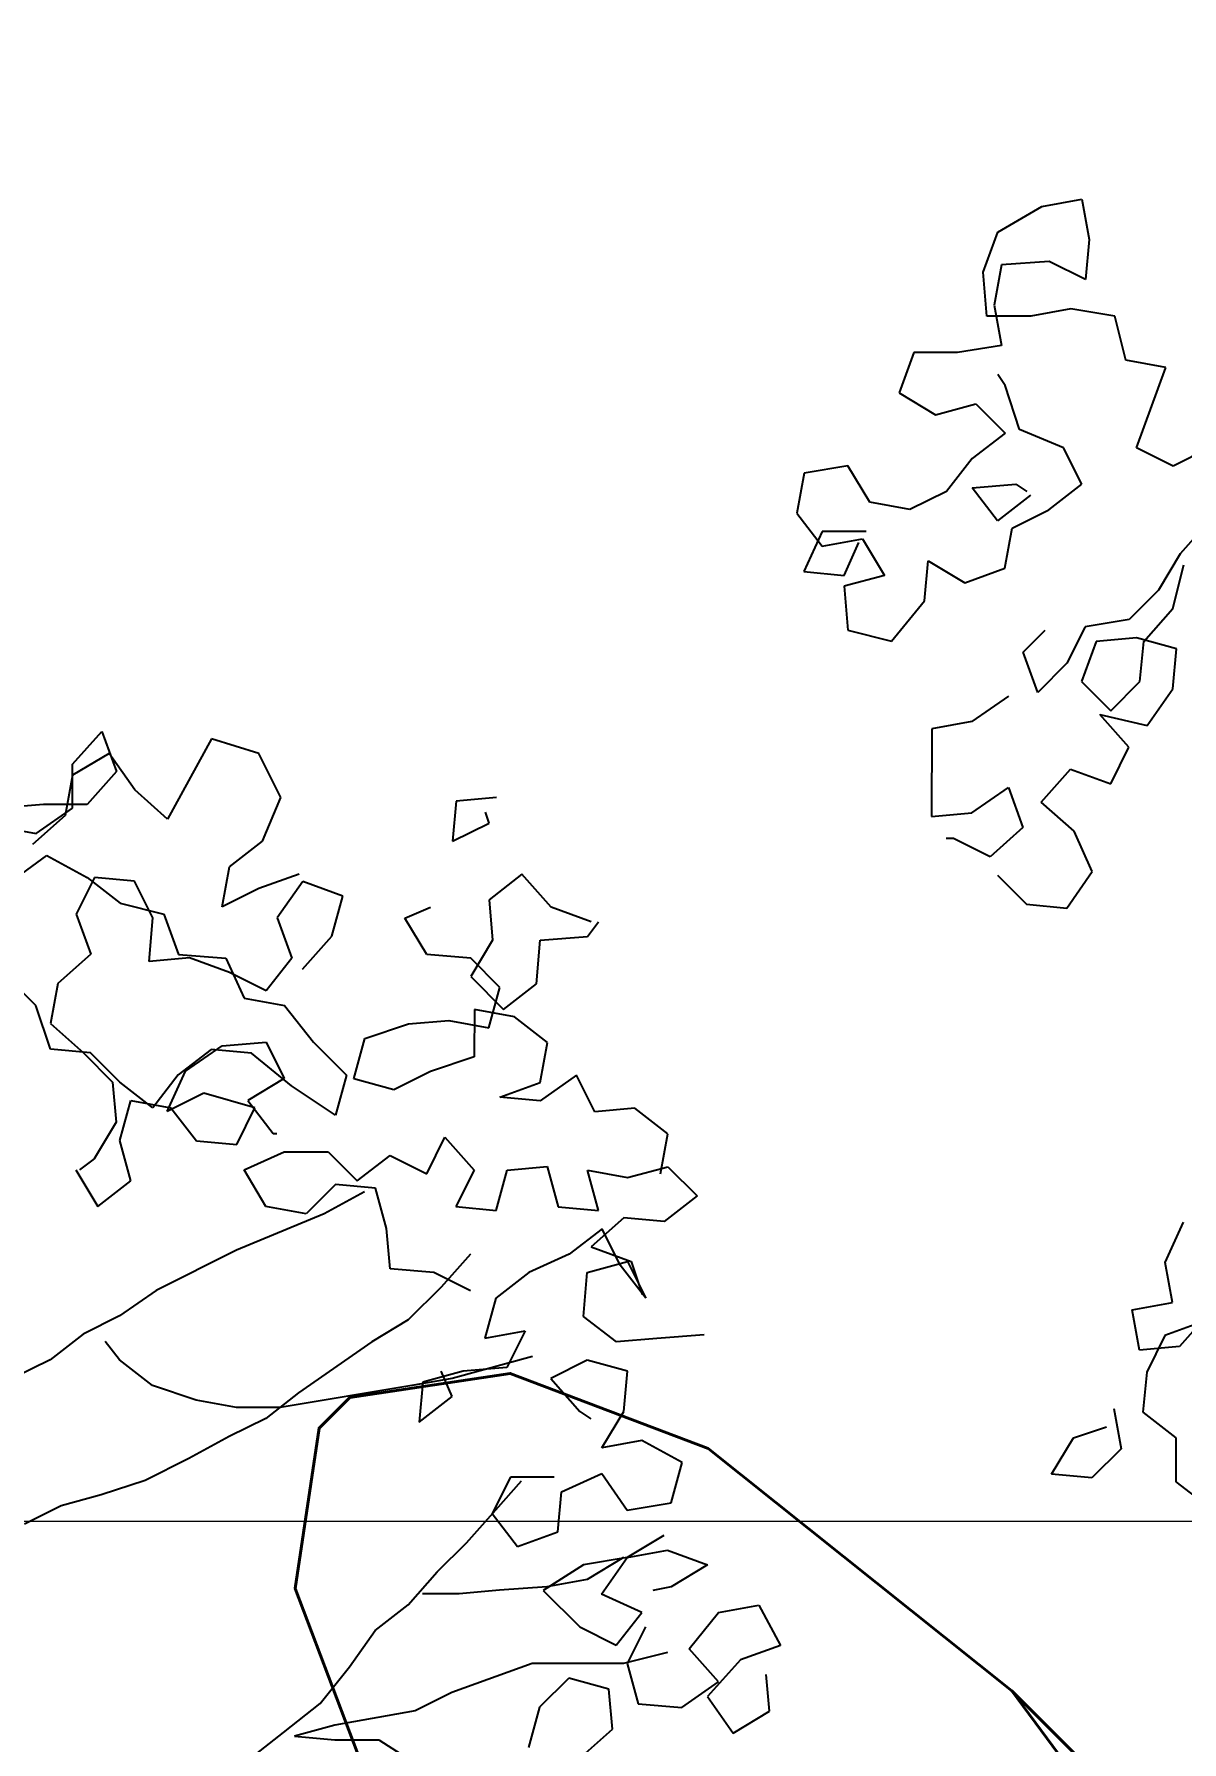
# Model space of a CAD drawing. Header units: millimetres. Extents: x 684983 to 685377, y 990360 to 990509.
# Drawn here: x 685005.303 to 685005.756, y 990443.951 to 990444.625 of the extents above; entities that cross this region are included whole.
import ezdxf

# ---------------------------------------------------------------- set-up
doc = ezdxf.new("R2010")
doc.units = ezdxf.units.MM
doc.layers.add('grid', color=8, linetype='Continuous', lineweight=9)
doc.layers.add('GRID LEVELS', color=7, linetype='Continuous', lineweight=13)
doc.layers.add('TEAK', color=7, linetype='Continuous')
doc.styles.get("Standard").update_dxf_attribs({"font": 'RomanS'})

# ---------------------------------------------------------------- blocks, each defined once
blk = doc.blocks.new('A$C25655A80')
at = {"color": 62}
for p, q in [((0.51983, 1.84715), (0.52753, 1.85579)), ((0.52753, 1.85579), (0.53137, 1.84521)), ((0.55637, 1.85384), (0.54481, 1.8327)), ((0.56886, 1.84999), (0.55637, 1.85384)), ((0.51982, 1.83561), (0.51983, 1.84715)), ((0.52945, 1.85002), (0.51983, 1.84426)), ((0.53617, 1.8404), (0.52945, 1.85002)), ((0.57462, 1.83844), (0.56886, 1.84999)), ((0.51983, 1.84426), (0.5179, 1.83369)), ((0.53137, 1.84521), (0.52367, 1.83657)), ((0.54481, 1.8327), (0.53617, 1.8404)), ((0.5698, 1.82691), (0.57462, 1.83844)), ((0.63134, 1.83839), (0.62076, 1.83744)), ((0.51213, 1.83658), (0.5006, 1.83563)), ((0.5179, 1.83369), (0.50924, 1.82601)), ((0.5102, 1.82889), (0.51982, 1.83561)), ((0.52367, 1.83657), (0.51213, 1.83658)), ((0.62076, 1.83744), (0.61979, 1.82687)), ((0.62941, 1.83167), (0.62845, 1.83455)), ((0.49963, 1.83082), (0.5102, 1.82889)), ((0.61979, 1.82687), (0.62941, 1.83167)), ((0.56114, 1.82019), (0.5698, 1.82691)), ((0.5025, 1.81544), (0.51308, 1.82312)), ((0.51308, 1.82312), (0.52365, 1.81734)), ((0.55921, 1.80962), (0.56114, 1.82019)), ((0.52557, 1.81734), (0.52076, 1.80773)), ((0.52365, 1.81734), (0.5323, 1.81061)), ((0.53615, 1.81637), (0.52557, 1.81734)), ((0.54094, 1.80675), (0.53615, 1.81637)), ((0.57941, 1.81825), (0.56883, 1.81442)), ((0.58037, 1.81633), (0.57363, 1.80672)), ((0.59094, 1.81247), (0.58037, 1.81633)), ((0.63805, 1.8182), (0.62939, 1.81148)), ((0.64573, 1.80954), (0.63805, 1.8182)), ((0.56883, 1.81442), (0.55921, 1.80962)), ((0.58804, 1.8019), (0.59094, 1.81247)), ((0.62939, 1.81148), (0.63034, 1.8009)), ((0.52076, 1.80773), (0.52459, 1.79715)), ((0.5323, 1.81061), (0.54383, 1.80771)), ((0.53997, 1.79522), (0.54094, 1.80675)), ((0.54383, 1.80771), (0.54766, 1.79713)), ((0.57363, 1.80672), (0.57746, 1.79614)), ((0.60727, 1.80669), (0.61401, 1.80957)), ((0.61303, 1.79707), (0.60727, 1.80669)), ((0.6563, 1.80569), (0.64573, 1.80954)), ((0.58035, 1.79326), (0.58804, 1.8019)), ((0.65533, 1.80184), (0.65822, 1.80568)), ((0.63034, 1.8009), (0.62456, 1.7913)), ((0.64187, 1.78936), (0.64284, 1.80089)), ((0.64284, 1.80089), (0.65533, 1.80184)), ((0.52459, 1.79715), (0.51593, 1.78947)), ((0.55055, 1.79617), (0.53997, 1.79522)), ((0.54766, 1.79713), (0.56016, 1.79616)), ((0.56112, 1.79231), (0.55055, 1.79617)), ((0.56016, 1.79616), (0.56496, 1.78558)), ((0.57746, 1.79614), (0.57073, 1.7875)), ((0.62457, 1.7961), (0.61303, 1.79707)), ((0.63225, 1.7884), (0.62457, 1.7961)), ((0.51016, 1.78371), (0.50248, 1.79141)), ((0.51593, 1.78947), (0.514, 1.7789)), ((0.57073, 1.7875), (0.56112, 1.79231)), ((0.62456, 1.7913), (0.63321, 1.78264)), ((0.62936, 1.77783), (0.63225, 1.7884)), ((0.63321, 1.78264), (0.64187, 1.78936)), ((0.56496, 1.78558), (0.57553, 1.78365)), ((0.514, 1.77217), (0.51016, 1.78371)), ((0.57553, 1.78365), (0.58321, 1.77403)), ((0.60821, 1.77881), (0.61879, 1.77976)), ((0.61879, 1.77976), (0.62936, 1.77783)), ((0.62552, 1.78264), (0.62551, 1.77015)), ((0.63609, 1.78071), (0.62552, 1.78264)), ((0.64473, 1.77397), (0.63609, 1.78071)), ((0.514, 1.7789), (0.52265, 1.7712)), ((0.59378, 1.76441), (0.59667, 1.77498)), ((0.59667, 1.77498), (0.60821, 1.77881)), ((0.52457, 1.7712), (0.514, 1.77217)), ((0.52265, 1.7712), (0.53033, 1.7635)), ((0.53225, 1.7635), (0.52457, 1.7712)), ((0.55629, 1.77213), (0.54764, 1.76541)), ((0.54956, 1.76637), (0.55918, 1.77309)), ((0.56687, 1.77116), (0.55629, 1.77213)), ((0.55918, 1.77309), (0.57071, 1.77404)), ((0.57743, 1.7625), (0.56687, 1.77116)), ((0.57071, 1.77404), (0.57551, 1.76442)), ((0.58321, 1.77403), (0.59186, 1.76537)), ((0.6428, 1.7634), (0.64473, 1.77397)), ((0.54474, 1.7558), (0.54956, 1.76637)), ((0.61397, 1.76631), (0.60435, 1.76151)), ((0.62551, 1.77015), (0.61397, 1.76631)), ((0.53033, 1.7635), (0.53128, 1.75293)), ((0.5409, 1.75676), (0.53225, 1.7635)), ((0.54764, 1.76541), (0.5409, 1.75676)), ((0.57551, 1.76442), (0.56589, 1.75866)), ((0.58896, 1.7548), (0.57743, 1.7625)), ((0.59186, 1.76537), (0.58896, 1.7548)), ((0.60435, 1.76151), (0.59378, 1.76441)), ((0.63222, 1.75957), (0.6428, 1.7634)), ((0.65242, 1.76531), (0.6428, 1.75859)), ((0.65722, 1.7557), (0.65242, 1.76531)), ((0.53224, 1.74812), (0.53513, 1.75869)), ((0.53513, 1.75869), (0.5457, 1.75676)), ((0.55436, 1.7606), (0.54474, 1.7558)), ((0.56781, 1.75674), (0.55436, 1.7606)), ((0.56589, 1.75866), (0.57262, 1.75001)), ((0.6428, 1.75859), (0.63222, 1.75957)), ((0.53128, 1.75293), (0.52551, 1.74332)), ((0.5457, 1.75676), (0.55243, 1.7481)), ((0.563, 1.74713), (0.56781, 1.75674)), ((0.66779, 1.75665), (0.65722, 1.7557)), ((0.67644, 1.74991), (0.66779, 1.75665)), ((0.53511, 1.73754), (0.53224, 1.74812)), ((0.55243, 1.7481), (0.563, 1.74713)), ((0.57262, 1.75001), (0.57358, 1.75001)), ((0.61298, 1.7394), (0.6178, 1.749)), ((0.6178, 1.749), (0.62548, 1.74035)), ((0.6745, 1.73934), (0.67644, 1.74991)), ((0.56492, 1.7404), (0.57549, 1.7452)), ((0.57549, 1.7452), (0.58703, 1.74519)), ((0.58703, 1.74519), (0.59471, 1.73749)), ((0.59471, 1.73749), (0.60337, 1.74421)), ((0.60337, 1.74421), (0.61298, 1.7394)), ((0.5207, 1.74044), (0.52646, 1.73082)), ((0.52551, 1.74332), (0.52166, 1.74044)), ((0.57068, 1.73078), (0.56492, 1.7404)), ((0.62548, 1.74035), (0.62066, 1.73074)), ((0.63124, 1.72977), (0.63413, 1.74034)), ((0.63413, 1.74034), (0.6447, 1.74129)), ((0.6447, 1.74129), (0.64758, 1.73071)), ((0.65528, 1.74032), (0.66585, 1.73839)), ((0.65815, 1.72974), (0.65528, 1.74032)), ((0.66585, 1.73839), (0.67643, 1.74126)), ((0.67643, 1.74126), (0.68411, 1.73356)), ((0.52646, 1.73082), (0.53511, 1.73754)), ((0.58895, 1.73653), (0.58125, 1.72885)), ((0.59663, 1.7346), (0.58605, 1.72885)), ((0.59952, 1.73556), (0.58895, 1.73653)), ((0.60239, 1.72499), (0.59952, 1.73556)), ((0.58125, 1.72885), (0.57068, 1.73078)), ((0.62066, 1.73074), (0.63124, 1.72977)), ((0.64758, 1.73071), (0.65815, 1.72974)), ((0.68411, 1.73356), (0.67545, 1.72684)), ((0.58605, 1.72885), (0.56297, 1.71925)), ((0.66488, 1.72781), (0.65622, 1.72013)), ((0.67545, 1.72684), (0.66488, 1.72781)), ((0.60334, 1.71441), (0.60239, 1.72499)), ((0.65911, 1.72493), (0.65045, 1.71821)), ((0.66391, 1.71532), (0.65911, 1.72493)), ((0.56297, 1.71925), (0.54182, 1.7087)), ((0.6245, 1.71824), (0.6168, 1.70959)), ((0.65045, 1.71821), (0.63987, 1.71342)), ((0.65622, 1.72013), (0.66679, 1.71628)), ((0.61488, 1.71344), (0.60334, 1.71441)), ((0.62449, 1.70862), (0.61488, 1.71344)), ((0.63987, 1.71342), (0.63122, 1.70669)), ((0.65428, 1.70187), (0.65525, 1.7134)), ((0.65525, 1.7134), (0.66583, 1.71628)), ((0.67063, 1.70666), (0.66391, 1.71532)), ((0.66583, 1.71628), (0.67063, 1.70666)), ((0.66679, 1.71628), (0.66967, 1.70762)), ((0.54182, 1.7087), (0.5322, 1.70198)), ((0.6168, 1.70959), (0.60814, 1.70095)), ((0.63122, 1.70669), (0.62832, 1.69612)), ((0.5322, 1.70198), (0.52258, 1.69718)), ((0.60814, 1.70095), (0.59852, 1.69519)), ((0.66293, 1.69513), (0.65428, 1.70187)), ((0.52258, 1.69718), (0.51392, 1.69046)), ((0.53219, 1.69044), (0.52835, 1.69525)), ((0.59852, 1.69519), (0.57928, 1.68175)), ((0.62832, 1.69612), (0.6389, 1.69804)), ((0.6389, 1.69804), (0.63408, 1.68843)), ((0.6735, 1.69608), (0.66293, 1.69513)), ((0.686, 1.69703), (0.6735, 1.69608)), ((0.51392, 1.69046), (0.5043, 1.68566)), ((0.54083, 1.68371), (0.53219, 1.69044)), ((0.64081, 1.6913), (0.61966, 1.68556)), ((0.65523, 1.69033), (0.64562, 1.68553)), ((0.6658, 1.68744), (0.65523, 1.69033)), ((0.61966, 1.68556), (0.60908, 1.68364)), ((0.62255, 1.68748), (0.61197, 1.6846)), ((0.61966, 1.68075), (0.61678, 1.68748)), ((0.63408, 1.68843), (0.62255, 1.68748)), ((0.64562, 1.68553), (0.6533, 1.67687)), ((0.66483, 1.67686), (0.6658, 1.68744)), ((0.55236, 1.67985), (0.54083, 1.68371)), ((0.57928, 1.68175), (0.57062, 1.67503)), ((0.60908, 1.68364), (0.57447, 1.67791)), ((0.61197, 1.6846), (0.611, 1.67403)), ((0.611, 1.67403), (0.61966, 1.68075)), ((0.56294, 1.67792), (0.55236, 1.67985)), ((0.57447, 1.67791), (0.56294, 1.67792)), ((0.6533, 1.67687), (0.65618, 1.67495)), ((0.65906, 1.66726), (0.66483, 1.67686)), ((0.57062, 1.67503), (0.56101, 1.67023)), ((0.56101, 1.67023), (0.55043, 1.66447)), ((0.66963, 1.66917), (0.65906, 1.66726)), ((0.6802, 1.66339), (0.66963, 1.66917)), ((0.55043, 1.66447), (0.53889, 1.65871)), ((0.67731, 1.65282), (0.6802, 1.66339)), ((0.53889, 1.65871), (0.52735, 1.65488)), ((0.63502, 1.65959), (0.6302, 1.64998)), ((0.63116, 1.65094), (0.6379, 1.65862)), ((0.64655, 1.65958), (0.63502, 1.65959)), ((0.64847, 1.65573), (0.65905, 1.66053)), ((0.65905, 1.66053), (0.66577, 1.65091)), ((0.52735, 1.65488), (0.51677, 1.65201)), ((0.6475, 1.64516), (0.64847, 1.65573)), ((0.51677, 1.65201), (0.50715, 1.64721)), ((0.62347, 1.64229), (0.63116, 1.65094)), ((0.6302, 1.64998), (0.63692, 1.64132)), ((0.66577, 1.65091), (0.67731, 1.65282)), ((0.63692, 1.64132), (0.6475, 1.64516)), ((0.61577, 1.63461), (0.62347, 1.64229)), ((0.67538, 1.64417), (0.66576, 1.63841)), ((0.66576, 1.63841), (0.67634, 1.64032)), ((0.67634, 1.64032), (0.68691, 1.63647)), ((0.65422, 1.6365), (0.64364, 1.62978)), ((0.66576, 1.63841), (0.65422, 1.6365)), ((0.6648, 1.63841), (0.65518, 1.63265)), ((0.65902, 1.6288), (0.66576, 1.63841)), ((0.68691, 1.63647), (0.67729, 1.63071)), ((0.60807, 1.62597), (0.61577, 1.63461)), ((0.65518, 1.63265), (0.6446, 1.63074)), ((0.62153, 1.62884), (0.61192, 1.62885)), ((0.63211, 1.62979), (0.62153, 1.62884)), ((0.6446, 1.63074), (0.63211, 1.62979)), ((0.64364, 1.62978), (0.65325, 1.62016)), ((0.66959, 1.62399), (0.65902, 1.6288)), ((0.67729, 1.63071), (0.67248, 1.62975)), ((0.59941, 1.61925), (0.60807, 1.62597)), ((0.66285, 1.61534), (0.66959, 1.62399)), ((0.68208, 1.61436), (0.68978, 1.62397)), ((0.68978, 1.62397), (0.70035, 1.62588)), ((0.70035, 1.62588), (0.70611, 1.6153)), ((0.59267, 1.60964), (0.59941, 1.61925)), ((0.65325, 1.62016), (0.66285, 1.61534)), ((0.67055, 1.62014), (0.66573, 1.61053)), ((0.67631, 1.61341), (0.66477, 1.61053)), ((0.68976, 1.6057), (0.68208, 1.61436)), ((0.70611, 1.6153), (0.69554, 1.61147)), ((0.58497, 1.60003), (0.59267, 1.60964)), ((0.64074, 1.61056), (0.61958, 1.60288)), ((0.66477, 1.61053), (0.64074, 1.61056)), ((0.66573, 1.61053), (0.66861, 1.59996)), ((0.69554, 1.61147), (0.68687, 1.60186)), ((0.65035, 1.6067), (0.64265, 1.59902)), ((0.66092, 1.60381), (0.65035, 1.6067)), ((0.68014, 1.59898), (0.68976, 1.6057)), ((0.70321, 1.598), (0.70226, 1.60762)), ((0.57535, 1.59235), (0.58497, 1.60003)), ((0.61958, 1.60288), (0.60997, 1.59809)), ((0.66187, 1.59323), (0.66092, 1.60381)), ((0.66861, 1.59996), (0.68014, 1.59898)), ((0.68687, 1.60186), (0.69359, 1.59224)), ((0.60997, 1.59809), (0.58881, 1.59426)), ((0.64265, 1.59902), (0.63976, 1.58845)), ((0.69359, 1.59224), (0.70321, 1.598)), ((0.5667, 1.58563), (0.57535, 1.59235)), ((0.58881, 1.59426), (0.57824, 1.59139)), ((0.57824, 1.59139), (0.58881, 1.59042)), ((0.65321, 1.58555), (0.66187, 1.59323)), ((0.58881, 1.59042), (0.60035, 1.59041)), ((0.60035, 1.59041), (0.61092, 1.58367)), ((-0.75339, 1.34651), (-0.74185, 1.35323)), ((-0.74185, 1.35323), (-0.73127, 1.35514)), ((-0.73127, 1.35514), (-0.72936, 1.34457)), ((-0.75724, 1.33594), (-0.75339, 1.34651)), ((-0.72936, 1.34457), (-0.73033, 1.33399)), ((-0.75629, 1.32441), (-0.75724, 1.33594)), ((-0.75244, 1.33786), (-0.75437, 1.32729)), ((-0.73994, 1.33881), (-0.75244, 1.33786)), ((-0.73033, 1.33399), (-0.73994, 1.33881)), ((-0.75437, 1.32729), (-0.75246, 1.31671)), ((-0.73418, 1.32631), (-0.74476, 1.32439)), ((-0.72265, 1.32437), (-0.73418, 1.32631)), ((-0.74476, 1.32439), (-0.75629, 1.32441)), ((-0.71977, 1.31284), (-0.72265, 1.32437)), ((-0.75246, 1.31671), (-0.76399, 1.3148)), ((-0.77553, 1.31481), (-0.77938, 1.30424)), ((-0.76399, 1.3148), (-0.77553, 1.31481)), ((-0.7092, 1.3109), (-0.71977, 1.31284)), ((-0.7515, 1.30614), (-0.75342, 1.30902)), ((-0.71691, 1.28976), (-0.7092, 1.3109)), ((-0.77938, 1.30424), (-0.76978, 1.29846)), ((-0.74767, 1.2946), (-0.7515, 1.30614)), ((-0.76978, 1.29846), (-0.7592, 1.30134)), ((-0.7592, 1.30134), (-0.75152, 1.29364)), ((-0.73614, 1.28978), (-0.74767, 1.2946)), ((-0.75152, 1.29364), (-0.76017, 1.28692)), ((-0.73134, 1.28016), (-0.73614, 1.28978)), ((-0.7073, 1.28495), (-0.71691, 1.28976)), ((-0.69769, 1.28974), (-0.7073, 1.28495)), ((-0.76017, 1.28692), (-0.76691, 1.27827)), ((-0.8044, 1.28311), (-0.80633, 1.27254)), ((-0.79286, 1.28503), (-0.8044, 1.28311)), ((-0.7871, 1.27541), (-0.79286, 1.28503)), ((-0.76691, 1.27827), (-0.77653, 1.27347)), ((-0.76018, 1.27923), (-0.74864, 1.28018)), ((-0.75346, 1.27057), (-0.76018, 1.27923)), ((-0.7448, 1.27729), (-0.75346, 1.27057)), ((-0.74864, 1.28018), (-0.74576, 1.27825)), ((-0.74, 1.27344), (-0.73134, 1.28016)), ((-0.80633, 1.27254), (-0.79961, 1.26388)), ((-0.77653, 1.27347), (-0.7871, 1.27541)), ((-0.74962, 1.26864), (-0.74, 1.27344)), ((-0.7996, 1.26773), (-0.80442, 1.25716)), ((-0.78807, 1.26772), (-0.7996, 1.26773)), ((-0.75155, 1.25807), (-0.74962, 1.26864)), ((-0.6977, 1.27052), (-0.7054, 1.26187)), ((-0.79961, 1.26388), (-0.78903, 1.2658)), ((-0.79385, 1.25619), (-0.78999, 1.26484)), ((-0.78903, 1.2658), (-0.78327, 1.25618)), ((-0.7727, 1.24944), (-0.77173, 1.26001)), ((-0.77173, 1.26001), (-0.76213, 1.25424)), ((-0.7054, 1.26187), (-0.71118, 1.25227)), ((-0.70734, 1.24746), (-0.70444, 1.25899)), ((-0.80442, 1.25716), (-0.79385, 1.25619)), ((-0.78327, 1.25618), (-0.79385, 1.2533)), ((-0.76213, 1.25424), (-0.75155, 1.25807)), ((-0.79385, 1.2533), (-0.7929, 1.24177)), ((-0.78137, 1.23887), (-0.7727, 1.24944)), ((-0.71118, 1.25227), (-0.71888, 1.24458)), ((-0.71504, 1.23881), (-0.70734, 1.24746)), ((-0.7929, 1.24177), (-0.78137, 1.23887)), ((-0.74676, 1.23596), (-0.74099, 1.24172)), ((-0.73041, 1.24267), (-0.73523, 1.23306)), ((-0.71888, 1.24458), (-0.73041, 1.24267)), ((-0.74293, 1.22538), (-0.74676, 1.23596)), ((-0.72753, 1.23882), (-0.73139, 1.22825)), ((-0.71696, 1.23977), (-0.72753, 1.23882)), ((-0.70639, 1.23688), (-0.71696, 1.23977)), ((-0.71601, 1.22824), (-0.71504, 1.23881)), ((-0.70736, 1.22631), (-0.70639, 1.23688)), ((-0.73523, 1.23306), (-0.74293, 1.22538)), ((-0.73139, 1.22825), (-0.7237, 1.22055)), ((-0.7237, 1.22055), (-0.71601, 1.22824)), ((-0.75062, 1.22442), (-0.76024, 1.2177)), ((-0.71409, 1.2167), (-0.70736, 1.22631)), ((-0.72659, 1.2196), (-0.71409, 1.2167)), ((-0.71891, 1.21094), (-0.72659, 1.2196)), ((-0.77081, 1.21579), (-0.77083, 1.19272)), ((-0.76024, 1.2177), (-0.77081, 1.21579)), ((-0.72372, 1.20133), (-0.71891, 1.21094)), ((-0.74199, 1.19654), (-0.73429, 1.20518)), ((-0.73429, 1.20518), (-0.72372, 1.20133)), ((-0.76026, 1.19367), (-0.75064, 1.20039)), ((-0.75064, 1.20039), (-0.7468, 1.18981)), ((-0.73335, 1.18884), (-0.74199, 1.19654)), ((-0.77083, 1.19272), (-0.76026, 1.19367)), ((-0.76507, 1.18695), (-0.76699, 1.18695)), ((-0.75546, 1.18213), (-0.76507, 1.18695)), ((-0.7468, 1.18981), (-0.75546, 1.18213)), ((-0.72855, 1.17826), (-0.73335, 1.18884)), ((-0.75354, 1.17732), (-0.74586, 1.16963)), ((-0.73529, 1.16865), (-0.72855, 1.17826)), ((-0.74586, 1.16963), (-0.73529, 1.16865)), ((-0.70942, 1.07539), (-0.7046, 1.08595)), ((-0.7075, 1.06481), (-0.70942, 1.07539)), ((-0.71808, 1.0629), (-0.7075, 1.06481)), ((-0.71617, 1.05232), (-0.71808, 1.0629)), ((-0.69789, 1.06192), (-0.70559, 1.05327)), ((-0.70944, 1.05616), (-0.71425, 1.04655)), ((-0.69886, 1.05999), (-0.70944, 1.05616)), ((-0.70559, 1.05327), (-0.71617, 1.05232)), ((-0.71425, 1.04655), (-0.71522, 1.03598)), ((-0.72291, 1.03695), (-0.721, 1.02637)), ((-0.71522, 1.03598), (-0.70658, 1.02924)), ((-0.73927, 1.01966), (-0.73349, 1.02926)), ((-0.73349, 1.02926), (-0.72484, 1.03214)), ((-0.70658, 1.02924), (-0.70659, 1.0177)), ((-0.721, 1.02637), (-0.7287, 1.01869)), ((-0.7287, 1.01869), (-0.73927, 1.01966)), ((-0.70659, 1.0177), (-0.69794, 1.01097))]:
    blk.add_line(p, q, dxfattribs=at)
blk = doc.blocks.new('TR')
blk.add_blockref('A$C25655A80', (0.01921, 0.01485, 1.34531))

msp = doc.modelspace()

# ---------------------------------------------------------------- linework, layer by layer
at = {"layer": 'grid'}
msp.add_line((685085.19566, 990444.03806), (684982.76357, 990444.03806), dxfattribs=at)

# ---------------------------------------------------------------- block references
at = {"layer": 'TEAK', "xscale": 1.5, "yscale": 1.5, "zscale": 1.5}
for p in [(685006.785, 990442.505, 99.958), (685004.51, 990441.544, 99.872)]:
    msp.add_blockref('TR', p, dxfattribs=at)

# ---------------------------------------------------------------- texts
at = {"layer": 'GRID LEVELS', "width": 0.5}
msp.add_text('99.953', height=0.8, rotation=45, dxfattribs=at).set_placement((685005.62998, 990443.15777, 99.95297))

doc.saveas('drawing.dxf')
